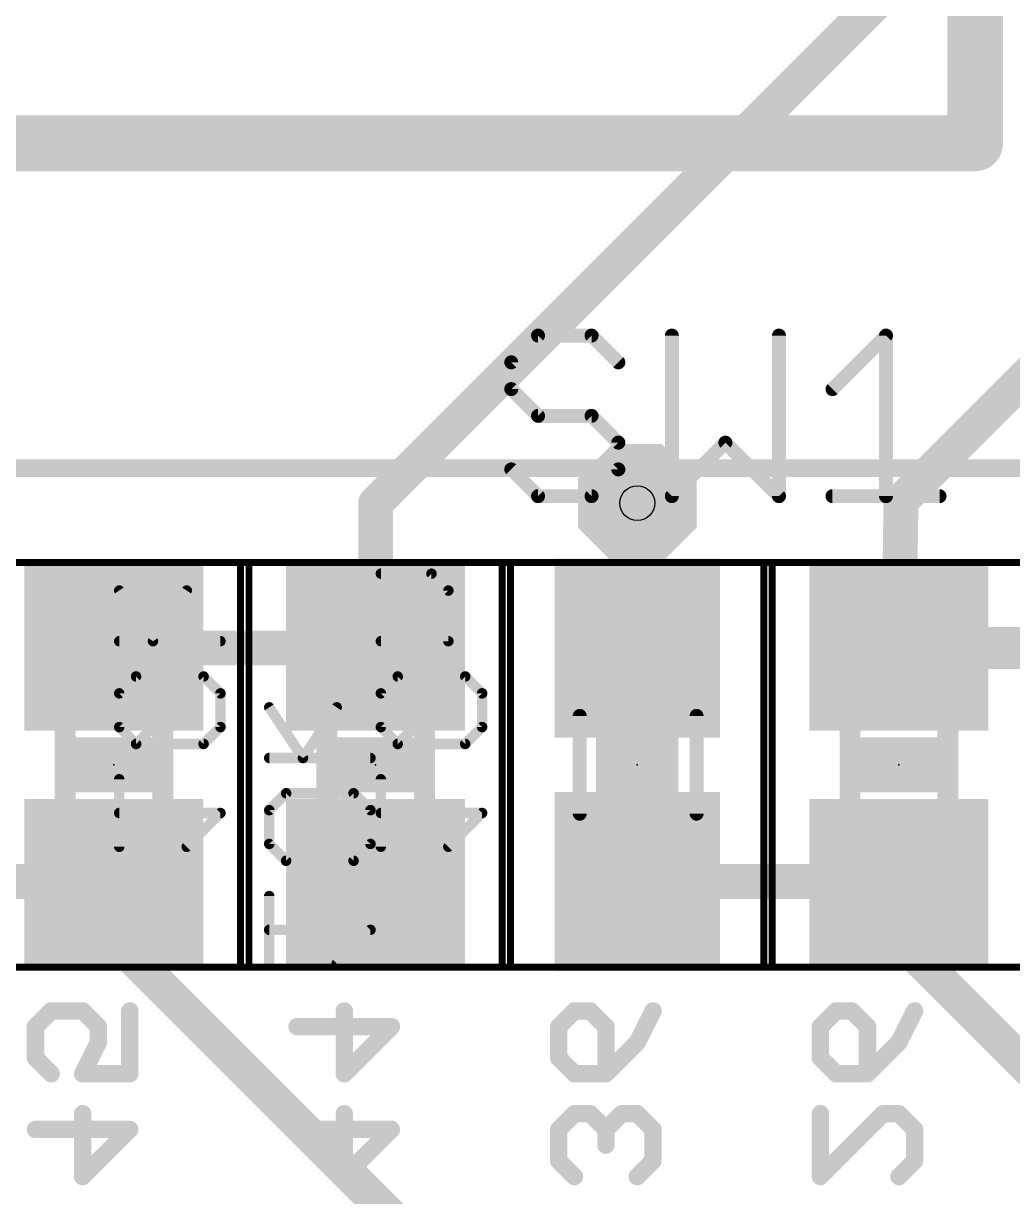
# Model space of a CAD drawing. Extents: x -0.1 to 85.2, y -25.2 to 58.4.
# Drawn here: x 55.22 to 62.42, y 34.32 to 42.86 of the extents above; entities that cross this region are included whole.
import ezdxf

# ---------------------------------------------------------------- set-up
doc = ezdxf.new("R2010")
doc.units = 0
for name, color, linetype in [('16', 175, 'CONTINUOUS'), ('18', 82, 'CONTINUOUS'), ('21', 253, 'CONTINUOUS'), ('24', 7, 'CONTINUOUS'), ('25', 253, 'CONTINUOUS'), ('26', 253, 'CONTINUOUS'), ('28', 253, 'CONTINUOUS'), ('29', 253, 'CONTINUOUS'), ('30', 253, 'CONTINUOUS'), ('32', 253, 'CONTINUOUS'), ('36', 253, 'CONTINUOUS'), ('40', 175, 'CONTINUOUS'), ('44', 253, 'CONTINUOUS'), ('49', 253, 'CONTINUOUS'), ('52', 253, 'CONTINUOUS')]:
    doc.layers.add(name, color=color, linetype=linetype)

# ---------------------------------------------------------------- blocks, each defined once
blk = doc.blocks.new('RECT')
blk.add_solid([(-0.5, -0.5), (0.5, -0.5), (-0.5, 0.5), (0.5, 0.5)])
blk = doc.blocks.new('OCTAGONV')
at = {"const_width": 0.5}
blk.add_lwpolyline([(-0.25, -0.1036), (-0.25, 0.1036), (-0.1036, 0.25), (0.1036, 0.25), (0.25, 0.1036), (0.25, -0.1036), (0.1036, -0.25), (-0.1036, -0.25), (-0.25, -0.1036), (-0.25, 0.1036)], dxfattribs=at)

msp = doc.modelspace()

# ---------------------------------------------------------------- linework, layer by layer
at = {"layer": '16'}
for points, const_width in [([(61.595, 43.18), (57.785, 39.37)], 0.254), ([(61.61, 39.385), (64.77, 42.545)], 0.254), ([(57.785, 39.37), (57.785, 38.315)], 0.254), ([(59.69, 38.315), (59.69, 39.37)], 0.254), ([(61.595, 38.315), (61.61, 39.385)], 0.254), ([(55.88, 38.315), (57.785, 38.315)], 0.254), ([(61.595, 38.315), (63.5, 38.315)], 0.3048), ([(55.88, 36.615), (53.975, 36.615)], 0.254), ([(55.88, 36.195), (55.88, 36.615)], 0.254), ([(59.69, 36.615), (61.595, 36.615)], 0.254), ([(61.595, 36.195), (61.595, 36.615)], 0.254), ([(67.31, 24.765), (55.88, 36.195)], 0.254), ([(68.58, 29.21), (61.595, 36.195)], 0.254)]:
    msp.add_lwpolyline(points, dxfattribs=dict(at, const_width=const_width))
for points, const_width in [([(57.8485, 39.37, 1), (57.7215, 39.37)], 0.127), ([(57.7401, 39.4149, 1), (57.8299, 39.3251)], 0.127), ([(59.7535, 39.37, 1), (59.6265, 39.37)], 0.127), ([(61.6735, 39.3841, 1), (61.5465, 39.3859)], 0.127), ([(61.5651, 39.4299, 1), (61.6549, 39.3401)], 0.127), ([(55.88, 38.3785, 1), (55.88, 38.2515)], 0.127), ([(57.785, 38.2515, 1), (57.785, 38.3785)], 0.127), ([(61.595, 38.3912, 1), (61.595, 38.2388)], 0.1524), ([(57.7215, 38.315, 1), (57.8485, 38.315)], 0.127), ([(59.6265, 38.315, 1), (59.7535, 38.315)], 0.127), ([(61.5315, 38.3159, 1), (61.6585, 38.3141)], 0.127), ([(55.9435, 36.615, 1), (55.8165, 36.615)], 0.127), ([(55.88, 36.5515, 1), (55.88, 36.6785)], 0.127), ([(59.69, 36.6785, 1), (59.69, 36.5515)], 0.127), ([(61.6585, 36.615, 1), (61.5315, 36.615)], 0.127), ([(61.595, 36.5515, 1), (61.595, 36.6785)], 0.127), ([(55.9249, 36.2399, 1), (55.8351, 36.1501)], 0.127), ([(61.6399, 36.2399, 1), (61.5501, 36.1501)], 0.127), ([(55.8165, 36.195, 1), (55.9435, 36.195)], 0.127), ([(61.5315, 36.195, 1), (61.6585, 36.195)], 0.127)]:
    msp.add_lwpolyline(points, format="xyb", dxfattribs=dict(at, const_width=const_width))
at = {"layer": '21', "const_width": 0.4064}
for points in [[(62.15, 51.99), (62.15, 41.99)], [(62.15, 41.99), (52.15, 41.99)]]:
    msp.add_lwpolyline(points, dxfattribs=at)
at = {"layer": '21', "const_width": 0.2032}
for points in [[(62.15, 41.8884, 1), (62.15, 42.0916)], [(62.0484, 41.99, 1), (62.2516, 41.99)]]:
    msp.add_lwpolyline(points, format="xyb", dxfattribs=at)
at = {"layer": '24'}
for p in [(55.88, 37.465), (57.785, 37.465), (59.69, 37.465), (61.595, 37.465)]:
    msp.add_point(p, dxfattribs=at)
at = {"layer": '25', "const_width": 0.1016}
for points in [[(58.9675, 40.5902), (58.7726, 40.3953)], [(59.3573, 40.5902), (58.9675, 40.5902)], [(59.5522, 40.3953), (59.3573, 40.5902)], [(59.942, 40.5902), (59.942, 39.4208)], [(60.7216, 39.4208), (60.7216, 40.5902)], [(61.1114, 40.2004), (61.5012, 40.5902)], [(61.5012, 40.5902), (61.5012, 39.4208)], [(58.7726, 40.3953), (58.7726, 40.2004)], [(58.7726, 40.2004), (58.9675, 40.0055)], [(58.9675, 40.0055), (59.3573, 40.0055)], [(59.3573, 40.0055), (59.5522, 39.8106)], [(59.5522, 39.8106), (59.5522, 39.6157)], [(59.942, 39.4208), (60.3318, 39.8106)], [(60.3318, 39.8106), (60.7216, 39.4208)], [(58.9675, 39.4208), (58.7726, 39.6157)], [(59.5522, 39.6157), (59.3573, 39.4208)], [(59.3573, 39.4208), (58.9675, 39.4208)], [(61.1114, 39.4208), (61.891, 39.4208)]]:
    msp.add_lwpolyline(points, dxfattribs=at)
at = {"layer": '25', "const_width": 0.0508}
for points in [[(58.9675, 40.6156, 1), (58.9675, 40.5648)], [(58.9855, 40.5722, 1), (58.9495, 40.6082)], [(59.3753, 40.6082, 1), (59.3393, 40.5722)], [(59.3573, 40.5648, 1), (59.3573, 40.6156)], [(59.9674, 40.5902, 1), (59.9166, 40.5902)], [(60.747, 40.5902, 1), (60.6962, 40.5902)], [(61.5266, 40.5902, 1), (61.4758, 40.5902)], [(61.5192, 40.5722, 1), (61.4832, 40.6082)], [(58.7546, 40.4133, 1), (58.7906, 40.3773)], [(58.798, 40.3953, 1), (58.7472, 40.3953)], [(59.5342, 40.3773, 1), (59.5702, 40.4133)], [(58.7906, 40.2184, 1), (58.7546, 40.1824)], [(61.0934, 40.2184, 1), (61.1294, 40.1824)], [(58.7472, 40.2004, 1), (58.798, 40.2004)], [(58.9675, 40.0309, 1), (58.9675, 39.9801)], [(58.9495, 39.9875, 1), (58.9855, 40.0235)], [(59.3753, 40.0235, 1), (59.3393, 39.9875)], [(59.3573, 39.9801, 1), (59.3573, 40.0309)], [(59.5776, 39.8106, 1), (59.5268, 39.8106)], [(59.5342, 39.7926, 1), (59.5702, 39.8286)], [(60.3498, 39.8286, 1), (60.3138, 39.7926)], [(60.3498, 39.7926, 1), (60.3138, 39.8286)], [(58.7906, 39.6337, 1), (58.7546, 39.5977)], [(59.5268, 39.6157, 1), (59.5776, 39.6157)], [(59.5702, 39.5977, 1), (59.5342, 39.6337)], [(58.9675, 39.4462, 1), (58.9675, 39.3954)], [(58.9495, 39.4028, 1), (58.9855, 39.4388)], [(59.3393, 39.4388, 1), (59.3753, 39.4028)], [(59.3573, 39.3954, 1), (59.3573, 39.4462)], [(59.924, 39.4388, 1), (59.96, 39.4028)], [(60.7036, 39.4028, 1), (60.7396, 39.4388)], [(61.1114, 39.4462, 1), (61.1114, 39.3954)], [(61.891, 39.3954, 1), (61.891, 39.4462)], [(59.9166, 39.4208, 1), (59.9674, 39.4208)], [(60.6962, 39.4208, 1), (60.747, 39.4208)], [(61.4758, 39.4208, 1), (61.5266, 39.4208)]]:
    msp.add_lwpolyline(points, format="xyb", dxfattribs=at)
at = {"layer": '26', "const_width": 0.127}
for points in [[(55.4229, 35.6729), (55.3085, 35.5585)], [(55.6517, 35.6729), (55.4229, 35.6729)], [(55.7661, 35.5585), (55.6517, 35.6729)], [(55.9949, 35.6729), (55.9949, 35.2153)], [(57.5567, 35.2153), (57.5567, 35.6729)], [(59.1185, 35.5585), (59.2329, 35.6729)], [(59.2329, 35.6729), (59.3473, 35.6729)], [(59.3473, 35.6729), (59.4617, 35.5585)], [(59.8049, 35.6729), (59.6905, 35.4441)], [(61.0235, 35.5585), (61.1379, 35.6729)], [(61.1379, 35.6729), (61.2523, 35.6729)], [(61.2523, 35.6729), (61.3667, 35.5585)], [(61.7099, 35.6729), (61.5955, 35.4441)], [(55.3085, 35.5585), (55.3085, 35.3297)], [(55.7661, 35.4441), (55.7661, 35.5585)], [(57.2135, 35.5585), (57.8999, 35.5585)], [(57.8999, 35.5585), (57.5567, 35.2153)], [(59.1185, 35.3297), (59.1185, 35.5585)], [(59.4617, 35.5585), (59.4617, 35.2153)], [(61.0235, 35.3297), (61.0235, 35.5585)], [(61.3667, 35.5585), (61.3667, 35.2153)], [(55.6517, 35.2153), (55.7661, 35.4441)], [(59.6905, 35.4441), (59.4617, 35.2153)], [(61.5955, 35.4441), (61.3667, 35.2153)], [(55.3085, 35.3297), (55.4229, 35.2153)], [(59.2329, 35.2153), (59.1185, 35.3297)], [(61.1379, 35.2153), (61.0235, 35.3297)], [(55.9949, 35.2153), (55.6517, 35.2153)], [(59.4617, 35.2153), (59.2329, 35.2153)], [(61.3667, 35.2153), (61.1379, 35.2153)], [(55.6517, 34.4669), (55.6517, 34.9245)], [(57.5567, 34.4669), (57.5567, 34.9245)], [(59.2329, 34.9245), (59.1185, 34.8101)], [(59.3473, 34.9245), (59.2329, 34.9245)], [(59.4617, 34.8101), (59.3473, 34.9245)], [(59.5761, 34.9245), (59.4617, 34.8101)], [(59.6905, 34.9245), (59.5761, 34.9245)], [(59.8049, 34.8101), (59.6905, 34.9245)], [(61.0235, 34.9245), (61.0235, 34.4669)], [(61.0235, 34.4669), (61.4811, 34.9245)], [(61.4811, 34.9245), (61.5955, 34.9245)], [(61.5955, 34.9245), (61.7099, 34.8101)], [(55.3085, 34.8101), (55.9949, 34.8101)], [(55.9949, 34.8101), (55.6517, 34.4669)], [(57.2135, 34.8101), (57.8999, 34.8101)], [(57.8999, 34.8101), (57.5567, 34.4669)], [(59.1185, 34.8101), (59.1185, 34.5813)], [(59.4617, 34.8101), (59.4617, 34.6957)], [(59.8049, 34.5813), (59.8049, 34.8101)], [(61.7099, 34.8101), (61.7099, 34.5813)], [(59.1185, 34.5813), (59.2329, 34.4669)], [(59.6905, 34.4669), (59.8049, 34.5813)], [(61.7099, 34.5813), (61.5955, 34.4669)]]:
    msp.add_lwpolyline(points, dxfattribs=at)
at = {"layer": '26', "const_width": 0.0635}
for points in [[(55.4229, 35.7047, 1), (55.4229, 35.6412)], [(55.4453, 35.6505, 1), (55.4004, 35.6954)], [(55.6741, 35.6954, 1), (55.6292, 35.6505)], [(55.6517, 35.6412, 1), (55.6517, 35.7047)], [(56.0266, 35.6729, 1), (55.9631, 35.6729)], [(57.5884, 35.6729, 1), (57.5249, 35.6729)], [(59.2329, 35.7047, 1), (59.2329, 35.6412)], [(59.2553, 35.6505, 1), (59.2104, 35.6954)], [(59.3697, 35.6954, 1), (59.3248, 35.6505)], [(59.3473, 35.6412, 1), (59.3473, 35.7047)], [(59.8333, 35.6587, 1), (59.7765, 35.6871)], [(61.1379, 35.7047, 1), (61.1379, 35.6412)], [(61.1603, 35.6505, 1), (61.1154, 35.6954)], [(61.2747, 35.6954, 1), (61.2298, 35.6505)], [(61.2523, 35.6412, 1), (61.2523, 35.7047)], [(61.7383, 35.6587, 1), (61.6815, 35.6871)], [(55.3403, 35.5585, 1), (55.2767, 35.5585)], [(55.7978, 35.5585, 1), (55.7343, 35.5585)], [(57.2135, 35.5903, 1), (57.2135, 35.5268)], [(57.9223, 35.5361, 1), (57.8774, 35.581)], [(57.8999, 35.5268, 1), (57.8999, 35.5903)], [(59.1503, 35.5585, 1), (59.0868, 35.5585)], [(59.4934, 35.5585, 1), (59.4299, 35.5585)], [(61.0553, 35.5585, 1), (60.9918, 35.5585)], [(61.3984, 35.5585, 1), (61.3349, 35.5585)], [(55.286, 35.581, 1), (55.331, 35.5361)], [(55.7436, 35.5361, 1), (55.7885, 35.581)], [(59.096, 35.581, 1), (59.141, 35.5361)], [(59.4392, 35.5361, 1), (59.4841, 35.581)], [(61.001, 35.581, 1), (61.046, 35.5361)], [(61.3442, 35.5361, 1), (61.3891, 35.581)], [(55.7343, 35.4441, 1), (55.7978, 35.4441)], [(55.7945, 35.4299, 1), (55.7377, 35.4583)], [(59.6621, 35.4583, 1), (59.7189, 35.4299)], [(59.7129, 35.4217, 1), (59.668, 35.4666)], [(61.5671, 35.4583, 1), (61.6239, 35.4299)], [(61.6179, 35.4217, 1), (61.573, 35.4666)], [(55.2767, 35.3297, 1), (55.3403, 35.3297)], [(55.331, 35.3522, 1), (55.286, 35.3073)], [(59.141, 35.3522, 1), (59.096, 35.3073)], [(59.0868, 35.3297, 1), (59.1503, 35.3297)], [(61.046, 35.3522, 1), (61.001, 35.3073)], [(60.9918, 35.3297, 1), (61.0553, 35.3297)], [(55.6517, 35.2471, 1), (55.6517, 35.1836)], [(55.9949, 35.1836, 1), (55.9949, 35.2471)], [(59.2329, 35.2471, 1), (59.2329, 35.1836)], [(59.4617, 35.1836, 1), (59.4617, 35.2471)], [(61.1379, 35.2471, 1), (61.1379, 35.1836)], [(61.3667, 35.1836, 1), (61.3667, 35.2471)], [(55.4004, 35.1929, 1), (55.4453, 35.2378)], [(55.6233, 35.2295, 1), (55.6801, 35.2011)], [(55.9631, 35.2153, 1), (56.0266, 35.2153)], [(57.5249, 35.2153, 1), (57.5884, 35.2153)], [(57.5342, 35.2378, 1), (57.5791, 35.1929)], [(59.2104, 35.1929, 1), (59.2553, 35.2378)], [(59.4392, 35.2378, 1), (59.4841, 35.1929)], [(59.4299, 35.2153, 1), (59.4934, 35.2153)], [(61.1154, 35.1929, 1), (61.1603, 35.2378)], [(61.3349, 35.2153, 1), (61.3984, 35.2153)], [(61.3442, 35.2378, 1), (61.3891, 35.1929)], [(55.6834, 34.9245, 1), (55.6199, 34.9245)], [(57.5884, 34.9245, 1), (57.5249, 34.9245)], [(59.2329, 34.9563, 1), (59.2329, 34.8928)], [(59.2553, 34.9021, 1), (59.2104, 34.947)], [(59.3697, 34.947, 1), (59.3248, 34.9021)], [(59.3473, 34.8928, 1), (59.3473, 34.9563)], [(59.5761, 34.9563, 1), (59.5761, 34.8928)], [(59.5985, 34.9021, 1), (59.5536, 34.947)], [(59.7129, 34.947, 1), (59.668, 34.9021)], [(59.6905, 34.8928, 1), (59.6905, 34.9563)], [(61.0553, 34.9245, 1), (60.9918, 34.9245)], [(61.4811, 34.9563, 1), (61.4811, 34.8928)], [(61.5035, 34.9021, 1), (61.4586, 34.947)], [(61.6179, 34.947, 1), (61.573, 34.9021)], [(61.5955, 34.8928, 1), (61.5955, 34.9563)], [(55.3085, 34.8419, 1), (55.3085, 34.7784)], [(56.0173, 34.7877, 1), (55.9724, 34.8326)], [(55.9949, 34.7784, 1), (55.9949, 34.8419)], [(57.2135, 34.8419, 1), (57.2135, 34.7784)], [(57.9223, 34.7877, 1), (57.8774, 34.8326)], [(57.8999, 34.7784, 1), (57.8999, 34.8419)], [(59.1503, 34.8101, 1), (59.0868, 34.8101)], [(59.096, 34.8326, 1), (59.141, 34.7877)], [(59.4934, 34.8101, 1), (59.4299, 34.8101)], [(59.4392, 34.8326, 1), (59.4841, 34.7877)], [(59.4392, 34.7877, 1), (59.4841, 34.8326)], [(59.8366, 34.8101, 1), (59.7731, 34.8101)], [(59.7824, 34.7877, 1), (59.8273, 34.8326)], [(61.7416, 34.8101, 1), (61.6781, 34.8101)], [(61.6874, 34.7877, 1), (61.7323, 34.8326)], [(59.4299, 34.6957, 1), (59.4934, 34.6957)], [(59.141, 34.6038, 1), (59.096, 34.5589)], [(59.0868, 34.5813, 1), (59.1503, 34.5813)], [(59.7731, 34.5813, 1), (59.8366, 34.5813)], [(59.8273, 34.5589, 1), (59.7824, 34.6038)], [(61.6781, 34.5813, 1), (61.7416, 34.5813)], [(61.7323, 34.5589, 1), (61.6874, 34.6038)], [(55.6292, 34.4894, 1), (55.6741, 34.4445)], [(57.5342, 34.4894, 1), (57.5791, 34.4445)], [(59.2104, 34.4445, 1), (59.2553, 34.4894)], [(59.668, 34.4894, 1), (59.7129, 34.4445)], [(61.001, 34.4894, 1), (61.046, 34.4445)], [(61.573, 34.4894, 1), (61.6179, 34.4445)], [(55.6199, 34.4669, 1), (55.6834, 34.4669)], [(57.5249, 34.4669, 1), (57.5884, 34.4669)], [(60.9918, 34.4669, 1), (61.0553, 34.4669)]]:
    msp.add_lwpolyline(points, format="xyb", dxfattribs=at)
at = {"layer": '28', "const_width": 0.0381}
for points in [[(57.8231, 38.8755, 1), (57.8231, 38.8374)], [(58.2052, 38.8699, 1), (58.1782, 38.8429)], [(58.1917, 38.8374, 1), (58.1917, 38.8755)], [(55.934, 38.7441, 1), (55.9022, 38.723)], [(56.4254, 38.723, 1), (56.3937, 38.7441)], [(58.3336, 38.7335, 1), (58.2955, 38.7335)], [(58.3011, 38.7201, 1), (58.3281, 38.747)], [(55.9181, 38.384, 1), (55.9181, 38.3459)], [(56.148, 38.3755, 1), (56.1797, 38.3544)], [(56.148, 38.3544, 1), (56.1797, 38.3755)], [(56.6553, 38.3459, 1), (56.6553, 38.384)], [(57.8231, 38.384, 1), (57.8231, 38.3459)], [(58.2955, 38.3649, 1), (58.3336, 38.3649)], [(58.3146, 38.3459, 1), (58.3146, 38.384)], [(56.041, 38.1271, 1), (56.041, 38.089)], [(56.0544, 38.0945, 1), (56.0275, 38.1215)], [(56.5459, 38.1215, 1), (56.519, 38.0945)], [(56.5459, 38.0945, 1), (56.519, 38.1215)], [(56.5325, 38.089, 1), (56.5325, 38.1271)], [(57.946, 38.1271, 1), (57.946, 38.089)], [(57.9594, 38.0945, 1), (57.9325, 38.1215)], [(58.4509, 38.1215, 1), (58.424, 38.0945)], [(58.4509, 38.0945, 1), (58.424, 38.1215)], [(58.4375, 38.089, 1), (58.4375, 38.1271)], [(55.9372, 37.9851, 1), (55.8991, 37.9851)], [(55.9046, 37.9986, 1), (55.9316, 37.9717)], [(56.6744, 37.9851, 1), (56.6363, 37.9851)], [(56.6419, 37.9717, 1), (56.6688, 37.9986)], [(57.8422, 37.9851, 1), (57.8041, 37.9851)], [(57.8096, 37.9986, 1), (57.8366, 37.9717)], [(58.5794, 37.9851, 1), (58.5413, 37.9851)], [(58.5469, 37.9717, 1), (58.5738, 37.9986)], [(57.0262, 37.8936, 1), (56.9944, 37.8725)], [(57.5176, 37.8725, 1), (57.4859, 37.8936)], [(55.9316, 37.7529, 1), (55.9046, 37.7259)], [(55.8991, 37.7394, 1), (55.9372, 37.7394)], [(56.6363, 37.7394, 1), (56.6744, 37.7394)], [(56.6688, 37.7259, 1), (56.6419, 37.7529)], [(57.8366, 37.7529, 1), (57.8096, 37.7259)], [(57.8041, 37.7394, 1), (57.8422, 37.7394)], [(58.5413, 37.7394, 1), (58.5794, 37.7394)], [(58.5738, 37.7259, 1), (58.5469, 37.7529)], [(56.0275, 37.63, 1), (56.0544, 37.603)], [(56.041, 37.6356, 1), (56.041, 37.5975)], [(56.0275, 37.603, 1), (56.0544, 37.63)], [(56.519, 37.63, 1), (56.5459, 37.603)], [(56.5325, 37.5975, 1), (56.5325, 37.6356)], [(57.9325, 37.63, 1), (57.9594, 37.603)], [(57.946, 37.6356, 1), (57.946, 37.5975)], [(57.9325, 37.603, 1), (57.9594, 37.63)], [(58.424, 37.63, 1), (58.4509, 37.603)], [(58.4375, 37.5975, 1), (58.4375, 37.6356)], [(57.0103, 37.5335, 1), (57.0103, 37.4954)], [(57.2402, 37.525, 1), (57.2719, 37.5039)], [(57.2402, 37.5039, 1), (57.2719, 37.525)], [(57.7475, 37.4954, 1), (57.7475, 37.5335)], [(55.9372, 37.3596, 1), (55.8991, 37.3596)], [(57.8422, 37.3596, 1), (57.8041, 37.3596)], [(57.1332, 37.2765, 1), (57.1332, 37.2384)], [(57.1466, 37.244, 1), (57.1197, 37.271)], [(57.6381, 37.271, 1), (57.6112, 37.244)], [(57.6381, 37.244, 1), (57.6112, 37.271)], [(57.6247, 37.2384, 1), (57.6247, 37.2765)], [(56.9968, 37.1481, 1), (57.0238, 37.1211)], [(57.0294, 37.1346, 1), (56.9913, 37.1346)], [(57.7666, 37.1346, 1), (57.7285, 37.1346)], [(57.7341, 37.1211, 1), (57.761, 37.1481)], [(55.9181, 37.1329, 1), (55.9181, 37.0948)], [(56.6688, 37.1004, 1), (56.6419, 37.1273)], [(56.6553, 37.0948, 1), (56.6553, 37.1329)], [(57.8231, 37.1329, 1), (57.8231, 37.0948)], [(58.5738, 37.1004, 1), (58.5469, 37.1273)], [(58.5603, 37.0948, 1), (58.5603, 37.1329)], [(56.3961, 36.8816, 1), (56.4231, 36.8546)], [(57.0238, 36.9023, 1), (56.9968, 36.8754)], [(56.9913, 36.8889, 1), (57.0294, 36.8889)], [(57.7285, 36.8889, 1), (57.7666, 36.8889)], [(57.761, 36.8754, 1), (57.7341, 36.9023)], [(58.3011, 36.8816, 1), (58.3281, 36.8546)], [(55.8991, 36.8681, 1), (55.9372, 36.8681)], [(57.8041, 36.8681, 1), (57.8422, 36.8681)], [(57.1197, 36.7795, 1), (57.1466, 36.7525)], [(57.1332, 36.7851, 1), (57.1332, 36.747)], [(57.1197, 36.7525, 1), (57.1466, 36.7795)], [(57.6112, 36.7795, 1), (57.6381, 36.7525)], [(57.6247, 36.747, 1), (57.6247, 36.7851)], [(57.0294, 36.5091, 1), (56.9913, 36.5091)], [(57.0103, 36.2824, 1), (57.0103, 36.2443)], [(57.761, 36.2499, 1), (57.7341, 36.2768)], [(57.7475, 36.2443, 1), (57.7475, 36.2824)], [(57.4883, 36.0311, 1), (57.5153, 36.0041)], [(56.9913, 36.0176, 1), (57.0294, 36.0176)]]:
    msp.add_lwpolyline(points, format="xyb", dxfattribs=at)
at = {"layer": '28', "const_width": 0.0762}
for points in [[(58.1917, 38.8564), (57.8231, 38.8564)], [(58.3146, 38.7335), (58.1917, 38.8564)], [(55.9181, 38.7335), (56.1638, 38.3649)], [(56.1638, 38.3649), (56.4096, 38.7335)], [(58.3146, 38.3649), (58.3146, 38.7335)], [(55.9181, 38.3649), (56.6553, 38.3649)], [(57.8231, 38.3649), (58.3146, 38.3649)], [(56.041, 38.108), (55.9181, 37.9851)], [(56.5325, 38.108), (56.041, 38.108)], [(56.041, 37.6165), (56.5325, 38.108)], [(56.6553, 37.9851), (56.5325, 38.108)], [(57.946, 38.108), (57.8231, 37.9851)], [(58.4375, 38.108), (57.946, 38.108)], [(57.946, 37.6165), (58.4375, 38.108)], [(58.5603, 37.9851), (58.4375, 38.108)], [(55.9181, 37.9851), (55.9181, 37.7394)], [(56.6553, 37.7394), (56.6553, 37.9851)], [(57.8231, 37.9851), (57.8231, 37.7394)], [(58.5603, 37.7394), (58.5603, 37.9851)], [(57.0103, 37.883), (57.256, 37.5144)], [(57.256, 37.5144), (57.5018, 37.883)], [(55.9181, 37.7394), (56.041, 37.6165)], [(56.5325, 37.6165), (56.6553, 37.7394)], [(57.8231, 37.7394), (57.946, 37.6165)], [(58.4375, 37.6165), (58.5603, 37.7394)], [(56.041, 37.6165), (56.5325, 37.6165)], [(57.946, 37.6165), (58.4375, 37.6165)], [(57.0103, 37.5144), (57.7475, 37.5144)], [(55.9181, 36.8681), (55.9181, 37.3596)], [(57.8231, 36.8681), (57.8231, 37.3596)], [(57.1332, 37.2575), (57.0103, 37.1346)], [(57.6247, 37.2575), (57.1332, 37.2575)], [(57.1332, 36.766), (57.6247, 37.2575)], [(57.7475, 37.1346), (57.6247, 37.2575)], [(57.0103, 37.1346), (57.0103, 36.8889)], [(57.7475, 36.8889), (57.7475, 37.1346)], [(56.6553, 37.1138), (55.9181, 37.1138)], [(56.4096, 36.8681), (56.6553, 37.1138)], [(58.5603, 37.1138), (57.8231, 37.1138)], [(58.3146, 36.8681), (58.5603, 37.1138)], [(57.0103, 36.8889), (57.1332, 36.766)], [(57.6247, 36.766), (57.7475, 36.8889)], [(57.1332, 36.766), (57.6247, 36.766)], [(57.0103, 36.0176), (57.0103, 36.5091)], [(57.7475, 36.2633), (57.0103, 36.2633)], [(57.5018, 36.0176), (57.7475, 36.2633)]]:
    msp.add_lwpolyline(points, dxfattribs=at)
at = {"layer": '40', "const_width": 0.0508}
for points in [[(56.863, 38.938), (54.897, 38.938)], [(58.768, 38.938), (56.802, 38.938)], [(56.802, 38.938), (56.802, 35.992)], [(56.863, 35.992), (56.863, 38.938)], [(60.673, 38.938), (58.707, 38.938)], [(58.707, 38.938), (58.707, 35.992)], [(58.768, 35.992), (58.768, 38.938)], [(60.612, 38.938), (60.612, 35.992)], [(62.578, 38.938), (60.612, 38.938)], [(60.673, 35.992), (60.673, 38.938)], [(54.897, 35.992), (56.863, 35.992)], [(56.802, 35.992), (58.768, 35.992)], [(58.707, 35.992), (60.673, 35.992)], [(60.612, 35.992), (62.578, 35.992)]]:
    msp.add_lwpolyline(points, dxfattribs=at)
at = {"layer": '40', "const_width": 0.0254}
for points in [[(56.802, 38.9507, 1), (56.802, 38.9253)], [(56.8147, 38.938, 1), (56.7893, 38.938)], [(56.8757, 38.938, 1), (56.8503, 38.938)], [(56.863, 38.9253, 1), (56.863, 38.9507)], [(58.707, 38.9507, 1), (58.707, 38.9253)], [(58.7197, 38.938, 1), (58.6943, 38.938)], [(58.7807, 38.938, 1), (58.7553, 38.938)], [(58.768, 38.9253, 1), (58.768, 38.9507)], [(60.6247, 38.938, 1), (60.5993, 38.938)], [(60.612, 38.9507, 1), (60.612, 38.9253)], [(60.6857, 38.938, 1), (60.6603, 38.938)], [(60.673, 38.9253, 1), (60.673, 38.9507)], [(56.802, 36.0047, 1), (56.802, 35.9793)], [(56.7893, 35.992, 1), (56.8147, 35.992)], [(56.8503, 35.992, 1), (56.8757, 35.992)], [(56.863, 35.9793, 1), (56.863, 36.0047)], [(58.707, 36.0047, 1), (58.707, 35.9793)], [(58.6943, 35.992, 1), (58.7197, 35.992)], [(58.7553, 35.992, 1), (58.7807, 35.992)], [(58.768, 35.9793, 1), (58.768, 36.0047)], [(60.612, 36.0047, 1), (60.612, 35.9793)], [(60.5993, 35.992, 1), (60.6247, 35.992)], [(60.6603, 35.992, 1), (60.6857, 35.992)], [(60.673, 35.9793, 1), (60.673, 36.0047)]]:
    msp.add_lwpolyline(points, format="xyb", dxfattribs=at)
at = {"layer": '44'}
msp.add_circle((59.69, 39.37), 0.127, dxfattribs=at)
at = {"layer": '49', "const_width": 0.127}
msp.add_lwpolyline([(5.445, 39.625), (79.645, 39.625)], dxfattribs=at)
at = {"layer": '52'}
for points, const_width in [([(55.524, 37.033), (55.524, 37.897)], 0.1524), ([(56.236, 37.897), (56.236, 37.033)], 0.1524), ([(57.429, 37.033), (57.429, 37.897)], 0.1524), ([(58.141, 37.897), (58.141, 37.033)], 0.1524), ([(61.239, 37.033), (61.239, 37.897)], 0.1524), ([(61.951, 37.897), (61.951, 37.033)], 0.1524), ([(59.271, 37.109), (59.271, 37.821)], 0.1016), ([(60.122, 37.109), (60.122, 37.821)], 0.1016)]:
    msp.add_lwpolyline(points, dxfattribs=dict(at, const_width=const_width))
for points, const_width in [([(55.5621, 37.897, 1), (55.4859, 37.897)], 0.0762), ([(56.2741, 37.897, 1), (56.1979, 37.897)], 0.0762), ([(57.4671, 37.897, 1), (57.3909, 37.897)], 0.0762), ([(58.1791, 37.897, 1), (58.1029, 37.897)], 0.0762), ([(61.2771, 37.897, 1), (61.2009, 37.897)], 0.0762), ([(61.9891, 37.897, 1), (61.9129, 37.897)], 0.0762), ([(59.2964, 37.821, 1), (59.2456, 37.821)], 0.0508), ([(60.1474, 37.821, 1), (60.0966, 37.821)], 0.0508), ([(55.4859, 37.033, 1), (55.5621, 37.033)], 0.0762), ([(56.1979, 37.033, 1), (56.2741, 37.033)], 0.0762), ([(57.3909, 37.033, 1), (57.4671, 37.033)], 0.0762), ([(58.1029, 37.033, 1), (58.1791, 37.033)], 0.0762), ([(59.2456, 37.109, 1), (59.2964, 37.109)], 0.0508), ([(60.0966, 37.109, 1), (60.1474, 37.109)], 0.0508), ([(61.2009, 37.033, 1), (61.2771, 37.033)], 0.0762), ([(61.9129, 37.033, 1), (61.9891, 37.033)], 0.0762)]:
    msp.add_lwpolyline(points, format="xyb", dxfattribs=dict(at, const_width=const_width))

# ---------------------------------------------------------------- block references
at = {"layer": '16', "xscale": 1.1, "rotation": 90}
for p in [(59.69, 38.315), (59.69, 36.615)]:
    msp.add_blockref('RECT', p, dxfattribs=at)
at = {"layer": '16', "yscale": 1.1}
for p, rotation in [((55.88, 38.315), 270), ((57.785, 38.315), 90), ((61.595, 38.315), 270), ((55.88, 36.615), 270), ((57.785, 36.615), 90), ((61.595, 36.615), 270)]:
    msp.add_blockref('RECT', p, dxfattribs=dict(at, rotation=rotation))
at = {"layer": '18', "xscale": 0.6604, "yscale": 0.6604}
msp.add_blockref('OCTAGONV', (59.69, 39.37), dxfattribs=at)
msp.add_blockref('OCTAGONV', (59.69, 39.37), dxfattribs=at)
at = {"layer": '29', "xscale": 0.8636, "yscale": 0.8636}
msp.add_blockref('OCTAGONV', (59.69, 39.37), dxfattribs=at)
at = {"layer": '30', "xscale": 0.8636, "yscale": 0.8636}
msp.add_blockref('OCTAGONV', (59.69, 39.37), dxfattribs=at)
at = {"layer": '30'}
for p, xscale, yscale, rotation in [((59.69, 38.315), 1.3032, 1.2032, 90), ((55.88, 38.315), 1.2032, 1.3032, 270), ((57.785, 38.315), 1.2032, 1.3032, 90), ((61.595, 38.315), 1.2032, 1.3032, 270), ((59.69, 36.615), 1.3032, 1.2032, 90), ((55.88, 36.615), 1.2032, 1.3032, 270), ((57.785, 36.615), 1.2032, 1.3032, 90), ((61.595, 36.615), 1.2032, 1.3032, 270)]:
    msp.add_blockref('RECT', p, dxfattribs=dict(at, xscale=xscale, yscale=yscale, rotation=rotation))
at = {"layer": '32', "xscale": 1.1, "rotation": 90}
for p in [(59.69, 38.315), (59.69, 36.615)]:
    msp.add_blockref('RECT', p, dxfattribs=at)
at = {"layer": '32', "yscale": 1.1}
for p, rotation in [((55.88, 38.315), 270), ((57.785, 38.315), 90), ((61.595, 38.315), 270), ((55.88, 36.615), 270), ((57.785, 36.615), 90), ((61.595, 36.615), 270)]:
    msp.add_blockref('RECT', p, dxfattribs=dict(at, rotation=rotation))
at = {"layer": '36', "xscale": 0.3998}
for p, yscale, rotation in [((55.88, 37.465), 0.8002, 270), ((57.785, 37.465), 0.8002, 90), ((59.69, 37.465), 0.6, 90), ((61.595, 37.465), 0.8002, 270)]:
    msp.add_blockref('RECT', p, dxfattribs=dict(at, yscale=yscale, rotation=rotation))
at = {"layer": '52'}
for p, xscale, yscale, rotation in [((55.88, 38.1), 0.4064, 0.8636, 270), ((57.785, 38.1), 0.4064, 0.8636, 90), ((59.6951, 38.0453), 0.5001, 0.95, 90), ((61.595, 38.1), 0.4064, 0.8636, 270), ((59.6951, 36.8769), 0.5001, 0.95, 90), ((55.88, 36.83), 0.4064, 0.8636, 270), ((57.785, 36.83), 0.4064, 0.8636, 90), ((61.595, 36.83), 0.4064, 0.8636, 270)]:
    msp.add_blockref('RECT', p, dxfattribs=dict(at, xscale=xscale, yscale=yscale, rotation=rotation))

doc.saveas('drawing.dxf')
